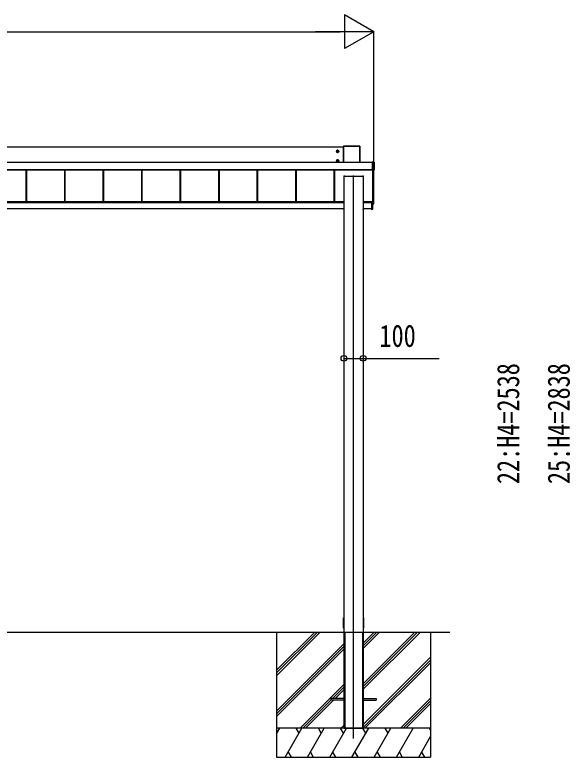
# Model space of a CAD drawing. Units: millimetres, scale not verified. Extents: x -14718 to 14718, y -10395 to 10395.
# Drawn here: x -4476 to -1593, y -7938 to -4079 of the extents above; entities that cross this region are included whole.
import ezdxf
from ezdxf.enums import TextEntityAlignment as Align

# ---------------------------------------------------------------- set-up
doc = ezdxf.new("R2010")
doc.units = ezdxf.units.MM
doc.header["$LTSCALE"] = 50
for name, color, linetype in [('0-3_YKK_12', 2, 'Continuous'), ('0-4_YKK_A1', 4, 'Continuous'), ('0-5_YKK_D', 6, 'Continuous')]:
    doc.layers.add(name, color=color, linetype=linetype)
doc.styles.add('ＭＳ ゴシック', font='')
doc.styles.get('ＭＳ ゴシック').set_extended_font_data('MS Gothic')

msp = doc.modelspace()

# ---------------------------------------------------------------- linework, layer by layer
at = {"layer": '0-3_YKK_12'}
msp.add_line((-2717.43, -7840), (-2717.43, -4914.31), dxfattribs=at)
at = {"layer": '0-4_YKK_A1'}
for p, q in [((-2770.43, -4766.38), (-7264.43, -4766.38)), ((-2800.43, -4795.37), (-2800.43, -4780.87)), ((-2770.43, -4762.66), (-2770.43, -4844.81)), ((-2770.09, -4762.8), (-2770.43, -4762.66)), ((-2770.09, -4844.81), (-2770.09, -4762.8)), ((-2684.93, -4762.16), (-2769.93, -4762.16)), ((-2769.93, -4762.16), (-2769.59, -4762.3)), ((-2769.59, -4762.3), (-2769.59, -4762.78)), ((-2769.59, -4762.3), (-2685.27, -4762.3)), ((-2769.59, -4762.78), (-2769.59, -4844.81)), ((-2685.27, -4762.78), (-2769.59, -4762.78)), ((-2685.27, -4762.3), (-2684.93, -4762.16)), ((-2685.27, -4762.3), (-2685.27, -4762.78)), ((-2685.27, -4844.81), (-2685.27, -4762.78)), ((-2684.43, -4762.66), (-2684.77, -4762.8)), ((-2684.77, -4762.8), (-2684.77, -4844.81)), ((-2684.43, -4844.81), (-2684.43, -4762.66)), ((-2807.68, -4788.12), (-2793.18, -4788.12)), ((-2802.71, -4787.36), (-2803.43, -4787.36)), ((-2798.15, -4788.88), (-2797.43, -4788.88)), ((-7309.93, -4844.81), (-2618.93, -4844.81)), ((-7309.93, -4845.3), (-2618.93, -4845.3)), ((-2807.68, -4838.09), (-2793.18, -4838.09)), ((-2802.71, -4837.33), (-2803.43, -4837.33)), ((-2800.43, -4845.34), (-2800.43, -4830.84)), ((-2798.15, -4838.85), (-2797.43, -4838.85)), ((-2617.73, -4843.59), (-2618.93, -4843.59)), ((-2618.93, -4843.74), (-2618.93, -4843.59)), ((-2618.93, -4843.59), (-2618.93, -4843.59)), ((-2617.73, -4843.59), (-2618.93, -4843.59)), ((-2618.93, -4844.22), (-2618.93, -4843.74)), ((-2611.89, -4844.22), (-2618.93, -4844.22)), ((-2617.73, -4843.59), (-2617.73, -4843.59)), ((-2617.13, -4843.57), (-2617.18, -4843.58)), ((-2617.13, -4843.54), (-2611.43, -4843.54)), ((-2617.13, -4843.54), (-2617.13, -4843.57)), ((-2611.89, -4843.74), (-2611.43, -4843.54)), ((-2611.89, -4885.28), (-2611.89, -4844.22)), ((-2610.93, -4844.04), (-2611.39, -4844.24)), ((-2611.39, -4844.24), (-2611.39, -4885.29)), ((-2610.93, -4844.04), (-2610.93, -4886.02)), ((-7309.93, -4884.27), (-2618.93, -4884.27)), ((-7309.93, -4884.79), (-2618.93, -4884.79)), ((-2618.93, -4884.93), (-7309.93, -4884.93)), ((-4418.93, -4884.93), (-4418.93, -5051.16)), ((-4416.33, -4884.93), (-4416.33, -5051.16)), ((-4415.93, -4884.93), (-4415.93, -5051.16)), ((-4218.93, -4884.93), (-4218.93, -5051.16)), ((-4216.33, -4884.93), (-4216.33, -5051.16)), ((-4215.93, -4884.93), (-4215.93, -5051.16)), ((-4018.93, -4884.93), (-4018.93, -5051.16)), ((-4016.33, -4884.93), (-4016.33, -5051.16)), ((-4015.93, -4884.93), (-4015.93, -5051.16)), ((-3818.93, -4884.93), (-3818.93, -5051.16)), ((-3816.33, -4884.93), (-3816.33, -5051.16)), ((-3815.93, -4884.93), (-3815.93, -5051.16)), ((-3618.93, -4884.93), (-3618.93, -5051.16)), ((-3616.33, -4884.93), (-3616.33, -5051.16)), ((-3615.93, -4884.93), (-3615.93, -5051.16)), ((-3418.93, -4884.93), (-3418.93, -5051.16)), ((-3416.33, -4884.93), (-3416.33, -5051.16)), ((-3415.93, -4884.93), (-3415.93, -5051.16)), ((-3218.93, -4884.93), (-3218.93, -5051.16)), ((-3216.33, -4884.93), (-3216.33, -5051.16)), ((-3215.93, -4884.93), (-3215.93, -5051.16)), ((-3018.93, -4884.93), (-3018.93, -5051.16)), ((-3016.33, -4884.93), (-3016.33, -5051.16)), ((-3015.93, -4884.93), (-3015.93, -5051.16)), ((-2818.93, -4884.93), (-2818.93, -5051.16)), ((-2816.33, -4884.93), (-2816.33, -5051.16)), ((-2815.93, -4884.93), (-2815.93, -5051.16)), ((-2618.93, -4885.28), (-2611.89, -4885.28)), ((-2618.93, -4885.79), (-2618.93, -4886.34)), ((-2611.89, -4885.79), (-2618.93, -4885.79)), ((-2618.93, -4886.34), (-2617.73, -4886.34)), ((-2618.93, -4886.34), (-2618.93, -4886.34)), ((-2618.93, -4886.34), (-2617.73, -4886.34)), ((-2617.73, -4886.34), (-2617.73, -4886.34)), ((-2617.43, -5058.99), (-2617.43, -4886.35)), ((-2617.13, -4886.4), (-2617.13, -4886.52)), ((-2611.43, -4886.52), (-2617.13, -4886.52)), ((-2612.43, -5058.93), (-2612.43, -4886.52)), ((-2611.89, -4885.28), (-2611.89, -4885.79)), ((-2611.43, -4886.52), (-2611.89, -4885.79)), ((-2611.39, -4885.29), (-2610.93, -4886.02)), ((-2767.43, -4916.52), (-2767.43, -4916.81)), ((-2767.43, -4916.81), (-2767.43, -7283.5)), ((-2767.43, -4916.81), (-2767.13, -4916.81)), ((-2767.13, -4916.51), (-2765.23, -4916.51)), ((-2767.13, -4916.51), (-2767.13, -4916.81)), ((-2767.13, -4916.81), (-2667.73, -4916.81)), ((-2765.23, -4916.51), (-2765.23, -4916.81)), ((-2764.93, -4916.52), (-2764.93, -4916.81)), ((-2763.93, -4916.72), (-2764.93, -4916.72)), ((-2763.93, -4916.72), (-2763.93, -4916.81)), ((-2763.43, -4916.74), (-2763.43, -4916.81)), ((-2671.43, -4916.74), (-2671.43, -4916.81)), ((-2669.93, -4916.72), (-2670.93, -4916.72)), ((-2670.93, -4916.72), (-2670.93, -4916.81)), ((-2669.93, -4916.52), (-2669.93, -4916.81)), ((-2669.63, -4916.51), (-2667.73, -4916.51)), ((-2669.63, -4916.51), (-2669.63, -4916.81)), ((-2667.73, -4916.51), (-2667.73, -4916.81)), ((-2667.43, -4916.52), (-2667.43, -4916.81)), ((-2767.43, -5051.16), (-7207.43, -5051.16)), ((-2767.43, -5053.16), (-7207.43, -5053.16)), ((-2620.43, -5051.16), (-2667.43, -5051.16)), ((-2624.43, -5053.16), (-2667.43, -5053.16)), ((-2619.43, -5051.5), (-2624.43, -5051.49)), ((-2624.43, -5055.79), (-2624.43, -5051.49)), ((-2620.93, -5050.76), (-2617.73, -5050.76)), ((-2620.93, -5051.16), (-2620.93, -5050.76)), ((-2620.43, -5051.16), (-2620.43, -5051.44)), ((-2620.43, -5051.44), (-2620.43, -5051.5)), ((-2619.43, -5051.5), (-2619.43, -5050.76)), ((-2618.71, -5053.22), (-2618.71, -5055.8)), ((-2618.71, -5053.22), (-2618.43, -5053.22)), ((-2618.23, -5056), (-2618.23, -5053.02)), ((-2618.21, -5050.76), (-2618.21, -5052.72)), ((-2618.21, -5052.72), (-2617.93, -5052.72)), ((-2617.93, -5052.72), (-2617.93, -5050.76)), ((-2617.93, -5056.3), (-2617.93, -5052.72)), ((-2611.9, -5018.42), (-2612.43, -5018.39)), ((-2611.43, -5059.97), (-2611.43, -5018.92)), ((-2767.43, -5056.03), (-7206.93, -5056.03)), ((-2768.28, -5087.51), (-7203.43, -5087.51)), ((-2768.43, -5089.69), (-2768.3, -5087.51)), ((-2768.28, -5087.51), (-2767.8, -5087.51)), ((-2767.8, -5087.51), (-2767.93, -5089.69)), ((-2767.43, -5087.51), (-2767.8, -5087.51)), ((-2624.43, -5056.03), (-2667.43, -5056.03)), ((-2667.06, -5087.51), (-2667.43, -5087.51)), ((-2667.43, -5089.69), (-2666.93, -5089.69)), ((-2666.93, -5090.01), (-2667.43, -5090.01)), ((-2667.06, -5087.51), (-2666.58, -5087.51)), ((-2666.93, -5089.69), (-2667.06, -5087.51)), ((-2666.93, -5090.01), (-2666.93, -5089.69)), ((-2666.73, -5090.01), (-2666.93, -5090.01)), ((-2624.43, -5087.51), (-2666.58, -5087.51)), ((-2666.56, -5087.51), (-2666.43, -5089.69)), ((-2624.43, -5055.79), (-2624.43, -5055.99)), ((-2618.71, -5055.8), (-2624.43, -5055.79)), ((-2624.43, -5056.29), (-2618.23, -5056.3)), ((-2624.43, -5090.07), (-2618.21, -5089.68)), ((-2624.43, -5089.77), (-2624.43, -5090.07)), ((-2618.71, -5055.8), (-2618.43, -5055.8)), ((-2618.23, -5056), (-2618.23, -5056)), ((-2618.21, -5056.3), (-2617.93, -5056.3)), ((-2617.93, -5089.39), (-2618.21, -5089.39)), ((-2617.93, -5089.39), (-2617.93, -5056.3)), ((-2612.43, -5059.51), (-2617.93, -5059.84)), ((-2617.93, -5061.1), (-2611.9, -5060.72)), ((-2617.93, -5061.1), (-2611.9, -5060.72)), ((-2611.9, -5060.47), (-2617.61, -5060.82)), ((-2617.61, -5060.82), (-2617.61, -5060.86)), ((-2612.93, -5059.49), (-2616.93, -5059.49)), ((-2612.43, -5059.51), (-2612.43, -5058.93)), ((-2611.9, -5060.72), (-2611.9, -5060.47)), ((-2611.9, -5060.72), (-2611.9, -5060.72)), ((-2611.43, -5059.97), (-2611.43, -5060.22)), ((-2769.93, -7244.2), (-2769.66, -7213.3)), ((-2665.2, -7213.3), (-2664.93, -7244.2)), ((-2769.73, -7267.2), (-2769.93, -7244.2)), ((-2664.93, -7244.2), (-2665.13, -7267.2)), ((-11867.43, -7287.5), (-2217.43, -7287.5)), ((-3117.43, -7287.5), (-3117.43, -7937.5)), ((-3117.43, -7514.13), (-2890.8, -7287.5)), ((-3117.43, -7485.85), (-2919.08, -7287.5)), ((-3117.43, -7499.99), (-2905, -7287.56)), ((-2767.43, -7283.5), (-2767.43, -7787.5)), ((-2767.43, -7287.5), (-2767.13, -7287.5)), ((-2767.43, -7287.5), (-2767.43, -7787.5)), ((-2767.13, -7287.5), (-2667.73, -7287.5)), ((-2764.93, -7287.5), (-2764.93, -7787.5)), ((-2763.43, -7287.5), (-2763.43, -7787.5)), ((-2671.43, -7287.5), (-2671.43, -7787.5)), ((-2669.93, -7287.5), (-2669.93, -7787.5)), ((-2665.63, -7267.5), (-2667.43, -7267.5)), ((-2667.43, -7283.5), (-2667.43, -7787.5)), ((-2667.43, -7287.5), (-2667.43, -7787.5)), ((-2667.43, -7372.5), (-2582.43, -7287.5)), ((-2667.43, -7358.36), (-2596.57, -7287.5)), ((-2667.43, -7344.21), (-2610.72, -7287.5)), ((-2667.43, -7584.63), (-2370.34, -7287.54)), ((-2667.43, -7570.49), (-2384.48, -7287.54)), ((-2667.43, -7556.35), (-2398.62, -7287.54)), ((-2665.43, -7267.5), (-2665.63, -7267.5)), ((-2317.43, -7287.5), (-2317.43, -7937.5)), ((-3117.43, -7697.98), (-2767.43, -7347.98)), ((-3117.43, -7712.12), (-2767.43, -7362.12)), ((-3117.43, -7726.26), (-2767.43, -7376.26)), ((-2667.43, -7768.48), (-2317.43, -7418.48)), ((-2667.43, -7782.62), (-2317.43, -7432.62)), ((-2658.17, -7787.5), (-2317.43, -7446.76)), ((-2994.82, -7787.5), (-2767.43, -7560.11)), ((-2826.18, -7633), (-2767.43, -7574.25)), ((-2812.04, -7633), (-2767.43, -7588.4)), ((-2834.93, -7633), (-2834.93, -7642)), ((-2767.43, -7633), (-2834.93, -7633)), ((-2667.43, -7633), (-2599.93, -7633)), ((-2599.93, -7633), (-2599.93, -7642)), ((-2474.32, -7787.5), (-2317.43, -7630.61)), ((-2980.68, -7787.5), (-2834.93, -7641.75)), ((-2966.54, -7787.5), (-2821.04, -7642)), ((-2767.43, -7642), (-2834.93, -7642)), ((-2667.43, -7642), (-2599.93, -7642)), ((-2460.18, -7787.5), (-2317.43, -7644.75)), ((-2446.04, -7787.5), (-2317.43, -7658.89)), ((-2317.43, -7787.5), (-3117.43, -7787.5)), ((-3117.43, -7816.44), (-3100.72, -7787.5)), ((-2317.43, -7787.5), (-3117.43, -7787.5)), ((-3071.85, -7937.5), (-2985.25, -7787.5)), ((-3000.25, -7813.48), (-3015.25, -7787.5)), ((-2956.38, -7937.5), (-2869.78, -7787.5)), ((-2884.78, -7813.48), (-2899.78, -7787.5)), ((-2840.91, -7937.5), (-2754.31, -7787.5)), ((-2769.31, -7813.48), (-2784.31, -7787.5)), ((-2782.69, -7787.5), (-2767.43, -7772.24)), ((-2767.43, -7787.5), (-2667.43, -7787.5)), ((-2725.44, -7937.5), (-2638.84, -7787.5)), ((-2653.84, -7813.48), (-2668.84, -7787.5)), ((-2609.97, -7937.5), (-2523.37, -7787.5)), ((-2538.37, -7813.48), (-2553.37, -7787.5)), ((-2494.5, -7937.5), (-2407.9, -7787.5)), ((-2317.43, -7796.16), (-2322.43, -7787.5)), ((-3115.72, -7813.48), (-3117.43, -7810.52)), ((-2379.03, -7937.5), (-2317.43, -7830.8)), ((-3117.43, -7937.5), (-2317.43, -7937.5)), ((-3056.86, -7911.52), (-3041.86, -7937.5)), ((-2941.39, -7911.52), (-2926.39, -7937.5)), ((-2825.92, -7911.52), (-2810.92, -7937.5)), ((-2710.44, -7911.52), (-2695.44, -7937.5)), ((-2594.98, -7911.52), (-2579.98, -7937.5)), ((-2479.5, -7911.52), (-2464.51, -7937.5)), ((-2364.03, -7911.52), (-2349.04, -7937.5))]:
    msp.add_line(p, q, dxfattribs=at)
for points in [[(-2800.43, -4782.34), (-2805.43, -4785.23), (-2805.43, -4791), (-2800.43, -4793.89), (-2795.43, -4791), (-2795.43, -4785.23)], [(-2800.43, -4832.31), (-2805.43, -4835.2), (-2805.43, -4840.97), (-2800.43, -4843.86), (-2795.43, -4840.97), (-2795.43, -4835.2)]]:
    msp.add_lwpolyline(points, close=True, dxfattribs=at)
for points in [[(-2803.43, -4787.36), (-2803.43, -4788.88), (-2802.71, -4788.88)], [(-2799.67, -4785.84), (-2799.67, -4785.12), (-2801.19, -4785.12), (-2801.19, -4785.84)], [(-2801.19, -4790.4), (-2801.19, -4791.12), (-2799.67, -4791.12), (-2799.67, -4790.4)], [(-2797.43, -4788.88), (-2797.43, -4787.36), (-2798.15, -4787.36)], [(-2803.43, -4837.33), (-2803.43, -4838.85), (-2802.71, -4838.85)], [(-2799.67, -4835.81), (-2799.67, -4835.09), (-2801.19, -4835.09), (-2801.19, -4835.81)], [(-2801.19, -4840.37), (-2801.19, -4841.09), (-2799.67, -4841.09), (-2799.67, -4840.37)], [(-2797.43, -4838.85), (-2797.43, -4837.33), (-2798.15, -4837.33)], [(-2618.93, -4843.74), (-2611.89, -4843.74), (-2611.89, -4844.22)], [(-2618.93, -4885.79), (-2618.93, -4885.28), (-2618.93, -4844.22)], [(-2667.73, -4916.81), (-2667.43, -4916.81), (-2667.43, -7283.5)], [(-2618.43, -5055.82), (-2618.43, -5055.8), (-2618.43, -5053.22)], [(-2767.43, -5090.01), (-2767.93, -5090.01), (-2768.13, -5090.01)], [(-2767.93, -5090.01), (-2767.93, -5089.69), (-2767.43, -5089.69)], [(-2618.25, -5056), (-2624.43, -5055.99), (-2624.43, -5056.29), (-2624.43, -5089.77)], [(-2618.21, -5056.3), (-2618.21, -5089.39), (-2624.43, -5089.77)], [(-2618.23, -5056), (-2618.23, -5056), (-2618.24, -5056)], [(-2769.36, -7213), (-2769.16, -7213), (-2767.43, -7213)], [(-2667.43, -7213), (-2665.7, -7213), (-2665.5, -7213)], [(-2767.43, -7267.5), (-2769.23, -7267.5), (-2769.43, -7267.5)], [(-2767.13, -7287.5), (-2667.73, -7287.5), (-2667.43, -7287.5)]]:
    msp.add_lwpolyline(points, dxfattribs=at)
for centre, radius in [((-2800.43, -4788.12), 6.25), ((-2800.43, -4788.12), 5), ((-2800.43, -4838.09), 6.25), ((-2800.43, -4838.09), 5)]:
    msp.add_circle(centre, radius, dxfattribs=at)
for centre, radius, start, end in [((-2800.43, -4788.12), 5.58, 93.74848, 146.25152), ((-2800.43, -4788.12), 5.58, 33.74848, 86.25152), ((-2769.59, -4762.8), 0.5, 90.15046, 179.81463), ((-2769.71, -4766.9), 4.12, 88.40447, 95.35624), ((-2685.27, -4762.8), 0.5, 0.18537, 89.84954), ((-2685.15, -4766.9), 4.12, 84.64376, 91.59553), ((-2800.43, -4788.12), 5.58, 153.74848, 206.25152), ((-2800.43, -4788.12), 5.58, 213.74848, 266.25152), ((-2802.71, -4785.84), 1.52, 270, 0), ((-2802.71, -4790.4), 1.52, 0, 90), ((-2800.43, -4788.12), 5.58, 273.74848, 326.25152), ((-2798.15, -4785.84), 1.52, 180, 270), ((-2798.15, -4790.4), 1.52, 90, 180), ((-2800.43, -4788.12), 5.58, 333.74848, 26.25152), ((-2800.43, -4838.09), 5.58, 153.74848, 206.25152), ((-2800.43, -4838.09), 5.58, 93.74848, 146.25152), ((-2800.43, -4838.09), 5.58, 213.74848, 266.25152), ((-2802.71, -4835.81), 1.52, 270, 0), ((-2802.71, -4840.37), 1.52, 0, 90), ((-2800.43, -4838.09), 5.58, 33.74848, 86.25152), ((-2800.43, -4838.09), 5.58, 273.74848, 326.25152), ((-2798.15, -4835.81), 1.52, 180, 270), ((-2798.15, -4840.37), 1.52, 90, 180), ((-2800.43, -4838.09), 5.58, 333.74848, 26.25152), ((-2617.29, -4842.18), 1.41, 271.33232, 274.49739), ((-2611.89, -4844.24), 0.5, 0.18537, 89.84954), ((-2611.78, -4848.34), 4.12, 84.64376, 91.59553), ((-2617.64, -4888.96), 2.62, 81.42612, 92.09097), ((-2617.13, -4886.1), 0.301, 243.24083, 270.00691), ((-2611.78, -4889.39), 4.12, 84.64376, 91.59553), ((-2611.89, -4885.29), 0.502, 270.31408, 359.651), ((-2619.56, -5052.79), 1.35, 350.09675, 2.91202), ((-2618.23, -5052.72), 0.3, 269.98255, 359.98254), ((-2617.73, -5050.46), 0.3, 269.98255, 359.98252), ((-2611.93, -5018.92), 0.5, 0.01604, 86.51881), ((-2768.13, -5089.71), 0.3, 176.5, 270), ((-2666.73, -5089.71), 0.3, 270, 3.5), ((-2618.64, -5057.79), 1.98, 83.79926, 91.95127), ((-2618.25, -5056.3), 0.3, 87.77338, 89.77816), ((-2618.25, -5056.14), 0.141, 85.77463, 89.9759), ((-2619.48, -5056.23), 1.25, 356.45735, 10.27369), ((-2619.44, -5056.18), 1.21, 354.17006, 8.37745), ((-2618.23, -5056.3), 0.3, 0, 89.87763), ((-2619.43, -5056.22), 1.22, 356.27163, 10.47203), ((-2618.23, -5089.39), 0.3, 273.5, 0), ((-2619.44, -5089.54), 1.24, 353.06854, 6.93146), ((-2617.63, -5060.52), 0.3, 180.0189, 273.51595), ((-2617.63, -5060.56), 0.3, 180.0189, 273.51595), ((-2616.93, -5058.99), 0.5, 180.01746, 270.01745), ((-2612.93, -5058.99), 0.5, 269.98255, 359.98254), ((-2611.93, -5059.97), 0.5, 273.48119, 359.98396), ((-2611.93, -5060.22), 0.5, 273.6197, 0), ((-2611.93, -5060.22), 0.5, 273.48119, 359.98396), ((-2769.36, -7213.3), 0.3, 90, 179.5), ((-2665.5, -7213.3), 0.3, 0.5, 90), ((-2769.43, -7267.2), 0.3, 180.5, 270), ((-2665.43, -7267.2), 0.3, 270, 359.5)]:
    msp.add_arc(centre, radius, start, end, dxfattribs=at)
for centre, major_axis, ratio, start_param, end_param in [((-2769.93, -4762.66), (0.382, -0.325), 0.996231, 2.2770247, 3.8440941), ((-2684.93, -4762.66), (0.382, 0.325), 0.996231, 5.5806839, 7.1477533), ((-2617.73, -4843.57), (0.6, 0), 0.026226, 4.712389, 5.6461648), ((-2617.13, -4843.84), (0, 0.3), 0.998743, 6.2831853, 6.8214342), ((-2617.73, -4843.57), (0.6, 0), 0.026226, 5.6461648, 6.2831853), ((-2611.43, -4844.04), (0.382, 0.325), 0.996231, 5.5806839, 7.1477533), ((-2617.73, -4886.4), (0.6, 0), 0.096025, 6.2831853, 7.8539816), ((-2617.13, -4886.22), (0, 0.3), 0.998743, 2.0534275, 3.1415927), ((-2611.43, -4886.02), (0.382, -0.325), 0.996231, 5.4186173, 6.9856867), ((-2767.13, -4916.52), (0.3, 0), 0.034921, 1.5707963, 3.1415927), ((-2765.23, -4916.52), (0.3, 0), 0.034921, 6.2831853, 7.8539816), ((-2763.93, -4916.74), (0.5, 0), 0.034921, 6.2831853, 7.8539816), ((-2670.93, -4916.74), (0.5, 0), 0.034921, 1.5707963, 3.1415927), ((-2669.63, -4916.52), (0.3, 0), 0.034921, 1.5707963, 3.1415927), ((-2667.73, -4916.52), (0.3, 0), 0.034921, 6.2831853, 7.8539816), ((-2618.21, -5053.22), (-0.301, 0.4), 0.997782, 5.6362522, 7.2070486), ((-2618.23, -5053.22), (-0.108, 0.169), 0.994155, 5.7105836, 7.28138), ((-2767.93, -5089.71), (0.5, -0.018), 0.036539, 1.5736281, 3.1406975), ((-2666.93, -5089.71), (0.5, 0.018), 0.036539, 0.0008951, 1.5679645), ((-2618.73, -5055.8), (-0.001, 0.2), 0.09157, 4.6769241, 4.7117655), ((-2618.23, -5055.8), (0.482, 0.007), 0.414889, 3.1353871, 4.6694768), ((-2618.23, -5055.8), (0.145, 0.15), 0.921201, 2.3804184, 3.9145081), ((-2618.21, -5055.8), (-0.301, 0.4), 0.997782, 2.4579529, 2.4946596), ((-2618.21, -5060.9), (0.6, 0.037), 0.034769, 5.198958, 6.2810574)]:
    msp.add_ellipse(centre, major_axis=major_axis, ratio=ratio, start_param=start_param, end_param=end_param, dxfattribs=at)
at = {"layer": '0-5_YKK_D'}
for p, q in [((-2612.43, -4166.38), (-2763.99, -4078.88)), ((-2763.99, -4078.88), (-2763.99, -4253.88)), ((-11847.43, -4166.38), (-2787.43, -4166.38)), ((-2612.43, -4166.38), (-2915.54, -4166.38)), ((-2612.43, -4166.38), (-2763.99, -4253.88)), ((-2612.43, -4885.52), (-2612.43, -4165.38)), ((-2767.43, -5861.97), (-2767.43, -5865.49))]:
    msp.add_line(p, q, dxfattribs=at)
msp.add_lwpolyline([(-2767.43, -5864.49), (-2667.43, -5864.49), (-2272.33, -5864.49)], dxfattribs=at)
for centre in [(-2767.43, -5864.49), (-2667.43, -5864.49)]:
    msp.add_circle(centre, 14.88, dxfattribs=at)

# ---------------------------------------------------------------- texts
at = {"layer": '0-5_YKK_D', "style": 'ＭＳ ゴシック', "width": 0.8}
msp.add_text('100', height=115.5, dxfattribs=at).set_placement((-2582.93, -5839.49), align=Align.BOTTOM_LEFT)
for s, p in [('22:H4=2538', (-1822.43, -6518.05)), ('25:H4=2838', (-1559.93, -6518.05))]:
    msp.add_text(s, height=115.5, rotation=90, dxfattribs=at).set_placement(p, align=Align.BOTTOM_LEFT)

doc.saveas('drawing.dxf')
